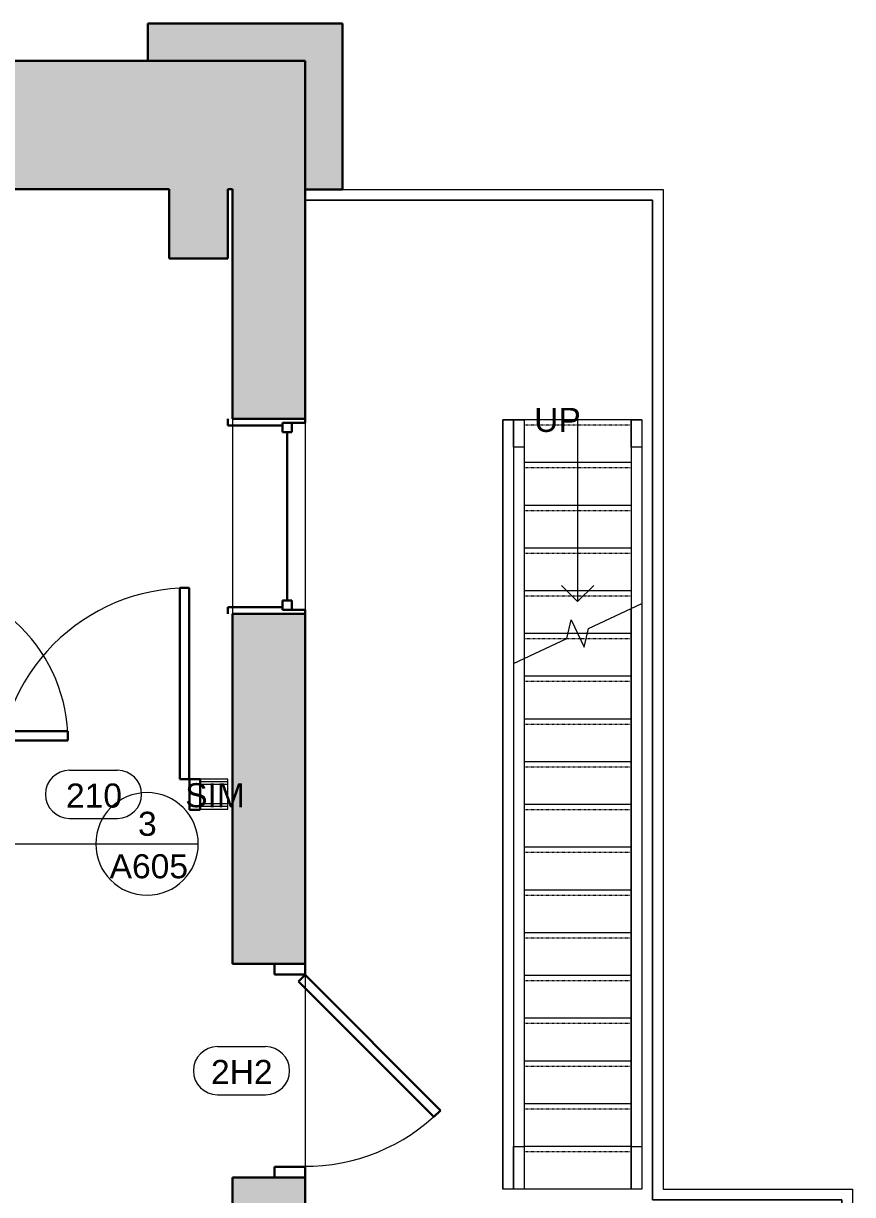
# Model space of a CAD drawing. Header units: inches. Extents: x -1176 to 1507, y -2587 to 978.
# Drawn here: x -628.3 to -473.1, y 601.7 to 820.9 of the extents above; entities that cross this region are included whole.
import ezdxf

# ---------------------------------------------------------------- set-up
doc = ezdxf.new("R2010")
doc.units = ezdxf.units.IN
doc.header["$MEASUREMENT"] = 0
doc.linetypes.add('Overhead 1_16_', pattern=[0.101562, 0.0625, -0.039062])
for name, color, linetype, lineweight in [('A-ANNO-SYMB', 150, 'Continuous', 9), ('A-DOOR', 31, 'Continuous', 18), ('A-DOOR-FRAM', 31, 'Continuous', 30), ('A-DOOR-IDEN', 31, 'Continuous', 9), ('A-FLOR', 192, 'Continuous', 18), ('A-FLOR-HRAL', 11, 'Continuous', 18), ('A-GLAZ', 151, 'Continuous', 18), ('A-WALL', 113, 'Continuous', 18), ('A-WALL-PATT', 111, 'Continuous', 18), ('I-WALL', 2, 'Continuous', 18), ('S-STRS', 31, 'Continuous', 18), ('S-STRS-ANNO', 31, 'Continuous', 9), ('S-STRS-IDEN', 31, 'Continuous', 9), ('S-STRS-MBND', 31, 'Continuous', 18)]:
    doc.layers.add(name, color=color, linetype=linetype, lineweight=lineweight)
doc.styles.add('Swis721 Lt BT', font='swissl.ttf', dxfattribs={"height": 4.5})

# ---------------------------------------------------------------- blocks, each defined once
blk = doc.blocks.new('Double Hung - side windows 3_ 1_2_-6853306-2nd Floor Construction')
at = {"layer": 'A-GLAZ', "color": 8, "lineweight": 30}
for p, q in [((-17, 7.25), (-18.25, 7.25)), ((-17, 7.25), (-17, -3)), ((17, 7.25), (18.25, 7.25)), ((17, -3), (17, 7.25)), ((-17.5, -3), (-15.75, -3)), ((-17.5, -4.75), (-17.5, -3)), ((-17.5, -3), (-17, -3)), ((-17.5, -3), (-17.5, -7.25)), ((-15.75, -4.75), (-15.75, -3)), ((-15.75, -3.875), (15.75, -3.875)), ((15.75, -4.75), (15.75, -3)), ((17.5, -3), (15.75, -3)), ((17, -3), (17.5, -3)), ((17.5, -4.75), (17.5, -3)), ((17.5, -3), (17.5, -7.25)), ((-17.5, -4.75), (-15.75, -4.75)), ((17.5, -4.75), (15.75, -4.75)), ((-18.25, -7.25), (-17.5, -7.25)), ((18.25, -7.25), (17.5, -7.25))]:
    blk.add_line(p, q, dxfattribs=at)
blk = doc.blocks.new('Single Flush - D2 3_ X 8_-8252903-2nd Floor Construction')
at = {"layer": 'A-DOOR', "color": 8, "lineweight": 30}
for p, q in [((-8.65, -31.34), (16.67, -6.01)), ((16.67, -6.01), (17.91, -7.25)), ((17.91, -7.25), (-7.42, -32.57)), ((-7.42, -32.57), (-8.65, -31.34))]:
    blk.add_line(p, q, dxfattribs=at)
at = {"layer": 'A-DOOR', "lineweight": 9}
blk.add_arc((17.91, -7.25), 35.81, 179.5, 225, dxfattribs=at)
at = {"layer": 'A-DOOR-FRAM', "color": 8}
for p, q in [((-20, -1.5), (-20, -7.25)), ((-20, -1.5), (-18, -1.5)), ((-18, -1.5), (-18, -7.25)), ((18, -1.5), (18, -7.25)), ((18, -1.5), (20, -1.5)), ((20, -1.5), (20, -7.25)), ((-20, -7.25), (-18, -7.25)), ((18, -7.25), (20, -7.25))]:
    blk.add_line(p, q, dxfattribs=at)
blk = doc.blocks.new('Single Flush - D1 3_ X 8_-8249534-2nd Floor Construction')
at = {"layer": 'A-DOOR', "lineweight": 30}
for p, q in [((16.15625, 38.625), (16.15625, 2.8125)), ((17.90625, 38.625), (16.15625, 38.625)), ((17.90625, 2.8125), (17.90625, 38.625)), ((16.15625, 2.8125), (17.90625, 2.8125))]:
    blk.add_line(p, q, dxfattribs=at)
at = {"layer": 'A-DOOR', "lineweight": 9}
blk.add_arc((17.90625, 2.8125), 35.8125, 90, 180.5, dxfattribs=at)
at = {"layer": 'A-DOOR-FRAM'}
for p, q in [((-20, -2.9375), (-20, 2.8125)), ((-20, 2.8125), (-18, 2.8125)), ((-18, -2.9375), (-18, 2.8125)), ((18.000004, -2.9375), (18.000004, 2.8125)), ((18.000004, 2.8125), (20.000004, 2.8125)), ((20.000004, -2.9375), (20.000004, 2.8125)), ((-20, -2.9375), (-18, -2.9375)), ((18.000004, -2.9375), (20.000004, -2.9375))]:
    blk.add_line(p, q, dxfattribs=at)
blk = doc.blocks.new('Single Flush - D2 2_6_ X 8_-8252949-2nd Floor Construction')
at = {"layer": 'A-DOOR', "lineweight": 30}
for p, q in [((13.15625, 32.625), (13.15625, 2.8125)), ((14.90625, 32.625), (13.15625, 32.625)), ((14.90625, 2.8125), (14.90625, 32.625)), ((13.15625, 2.8125), (14.90625, 2.8125))]:
    blk.add_line(p, q, dxfattribs=at)
at = {"layer": 'A-DOOR', "lineweight": 9}
blk.add_arc((14.90625, 2.8125), 29.8125, 90, 180.5, dxfattribs=at)
at = {"layer": 'A-DOOR-FRAM'}
for p, q in [((-17, -2.9375), (-17, 2.8125)), ((-17, 2.8125), (-15, 2.8125)), ((-15, -2.9375), (-15, 2.8125)), ((15.000004, -2.9375), (15.000004, 2.8125)), ((15.000004, 2.8125), (17.000004, 2.8125)), ((17.000004, -2.9375), (17.000004, 2.8125)), ((-17, -2.9375), (-15, -2.9375)), ((15.000004, -2.9375), (17.000004, -2.9375))]:
    blk.add_line(p, q, dxfattribs=at)
blk = doc.blocks.new('Top Rail Type - Top Rail_Internal_-7032755-2nd Floor Construction')
at = {"layer": 'A-FLOR-HRAL', "lineweight": 9}
for p, q in [((-536.57, 746.68), (-534.57, 746.68)), ((-536.57, 741.59), (-536.57, 746.68)), ((-534.57, 746.68), (-534.57, 741.59)), ((-534.57, 741.59), (-536.57, 741.59))]:
    blk.add_line(p, q, dxfattribs=at)
blk = doc.blocks.new('Top Rail Type - Top Rail_Internal_-V22-2nd Floor Construction')
at = {"layer": 'A-FLOR-HRAL', "lineweight": 9}
for p, q in [((-534.57, 746.68), (-536.57, 746.68)), ((-536.57, 746.68), (-536.57, 701.09)), ((-534.57, 746.68), (-534.57, 702.02)), ((-536.57, 701.09), (-534.57, 702.02))]:
    blk.add_line(p, q, dxfattribs=at)
blk = doc.blocks.new('Top Rail Type - Top Rail_Internal_-7032767-2nd Floor Construction')
at = {"layer": 'A-FLOR-HRAL', "lineweight": 9}
for p, q in [((-514.57, 746.68), (-512.57, 746.68)), ((-514.57, 741.59), (-514.57, 746.68)), ((-512.57, 746.68), (-512.57, 741.59)), ((-512.57, 741.59), (-514.57, 741.59))]:
    blk.add_line(p, q, dxfattribs=at)
blk = doc.blocks.new('Top Rail Type - Top Rail_Internal_-V23-2nd Floor Construction')
at = {"layer": 'A-FLOR-HRAL', "lineweight": 9}
for p, q in [((-512.57, 746.68), (-514.57, 746.68)), ((-514.57, 746.68), (-514.57, 711.35)), ((-512.57, 746.68), (-512.57, 712.28)), ((-514.57, 711.35), (-512.57, 712.28))]:
    blk.add_line(p, q, dxfattribs=at)
blk = doc.blocks.new('Top Rail Type - Top Rail_Internal_-7032804-2nd Floor Construction')
at = {"layer": 'A-FLOR-HRAL', "lineweight": 9}
for p, q in [((-534.57, 702.02), (-534.57, 610.68)), ((-536.57, 610.68), (-534.57, 610.68)), ((-536.57, 602.68), (-536.57, 610.68)), ((-534.57, 610.68), (-534.57, 602.68)), ((-534.57, 602.68), (-536.57, 602.68))]:
    blk.add_line(p, q, dxfattribs=at)
blk = doc.blocks.new('Top Rail Type - Top Rail_Internal_-V24-2nd Floor Construction')
at = {"layer": 'A-FLOR-HRAL', "lineweight": 9}
for p, q in [((-534.57, 702.02), (-534.57, 610.68)), ((-536.57, 610.68), (-536.57, 602.68)), ((-534.57, 610.68), (-534.57, 602.68)), ((-534.57, 602.68), (-536.57, 602.68))]:
    blk.add_line(p, q, dxfattribs=at)
blk = doc.blocks.new('Top Rail Type - Top Rail_Internal_-7032816-2nd Floor Construction')
at = {"layer": 'A-FLOR-HRAL', "lineweight": 9}
for p, q in [((-514.57, 610.68), (-514.57, 711.35)), ((-512.57, 649.96), (-512.57, 610.68)), ((-514.57, 610.68), (-512.57, 610.68)), ((-514.57, 602.68), (-514.57, 610.68)), ((-512.57, 610.68), (-512.57, 602.68)), ((-512.57, 602.68), (-514.57, 602.68))]:
    blk.add_line(p, q, dxfattribs=at)
blk = doc.blocks.new('Top Rail Type - Top Rail_Internal_-V25-2nd Floor Construction')
at = {"layer": 'A-FLOR-HRAL', "lineweight": 9}
for p, q in [((-514.57, 711.35), (-514.57, 610.68)), ((-512.57, 649.96), (-512.57, 610.68)), ((-514.57, 610.68), (-514.57, 602.68)), ((-512.57, 610.68), (-512.57, 602.68)), ((-512.57, 602.68), (-514.57, 602.68))]:
    blk.add_line(p, q, dxfattribs=at)
blk = doc.blocks.new('Top Rail Type - Top Rail_Internal_-7087700-2nd Floor Construction')
at = {"layer": 'A-FLOR-HRAL', "lineweight": 9}
for p, q in [((-568.57, 789.81), (-508.57, 789.81)), ((-508.57, 789.81), (-508.57, 602.68)), ((-510.57, 787.81), (-575.57, 787.81)), ((-510.57, 600.68), (-510.57, 787.81)), ((-475.09, 600.68), (-510.57, 600.68)), ((-508.57, 602.68), (-473.09, 602.68)), ((-475.09, 563.68), (-475.09, 600.68)), ((-473.09, 602.68), (-473.09, 563.68))]:
    blk.add_line(p, q, dxfattribs=at)
blk = doc.blocks.new('Top Rail Type - Top Rail_Internal_-V33-2nd Floor Construction')
at = {"layer": 'A-FLOR-HRAL', "lineweight": 9}
for p, q in [((-568.57, 789.81), (-508.57, 789.81)), ((-508.57, 789.81), (-508.57, 602.68)), ((-575.57, 787.81), (-510.57, 787.81)), ((-510.57, 787.81), (-510.57, 600.68)), ((-510.57, 600.68), (-475.09, 600.68)), ((-508.57, 602.68), (-473.09, 602.68)), ((-475.09, 600.68), (-475.09, 563.68)), ((-473.09, 602.68), (-473.09, 563.68))]:
    blk.add_line(p, q, dxfattribs=at)
blk = doc.blocks.new('Top Rail Type - Top Rail_Internal_-7087721-2nd Floor Construction')
at = {"layer": 'A-FLOR-HRAL', "lineweight": 9}
for p, q in [((-538.57, 746.68), (-536.57, 746.68)), ((-538.57, 602.68), (-538.57, 746.68)), ((-536.57, 701.09), (-536.57, 602.68)), ((-536.57, 602.68), (-538.57, 602.68))]:
    blk.add_line(p, q, dxfattribs=at)
blk = doc.blocks.new('Top Rail Type - Top Rail_Internal_-V34-2nd Floor Construction')
at = {"layer": 'A-FLOR-HRAL', "lineweight": 9}
for p, q in [((-536.57, 746.68), (-538.57, 746.68)), ((-538.57, 746.68), (-538.57, 602.68)), ((-536.57, 701.09), (-536.57, 602.68)), ((-536.57, 602.68), (-538.57, 602.68))]:
    blk.add_line(p, q, dxfattribs=at)
blk = doc.blocks.new('Door Tag - Door Tag-41184-2nd Floor Construction')
at = {"layer": 'A-DOOR-IDEN'}
for p, q in [((-0.09375, 0.09375), (0.09375, 0.09375)), ((-0.09375, -0.09375), (0.09375, -0.09375))]:
    blk.add_line(p, q, dxfattribs=at)
for centre, start, end in [((-0.09375, 0), 90, 270), ((0.09375, 0), 270, 90)]:
    blk.add_arc(centre, 0.09375, start, end, dxfattribs=at)
blk = doc.blocks.new('Floor Plan - Callout Head-3511279-2nd Floor Construction')
at = {"layer": 'A-ANNO-SYMB'}
blk.add_line((-0.2, 0), (0.2, 0), dxfattribs=at)
for start, end in [(360, 180), (180, 360)]:
    blk.add_arc((0, 0), 0.2, start, end, dxfattribs=at)

msp = doc.modelspace()

# ---------------------------------------------------------------- hatches: boundary and pattern name
at = {"layer": 'A-WALL-PATT', "lineweight": 9}
for points in [[(-568.57, 813.87), (-568.57, 820.87), (-605.07, 820.87), (-605.07, 813.87), (-575.57, 813.87)], [(-575.57, 789.81), (-568.57, 789.81), (-568.57, 813.87), (-575.57, 813.87)], [(-601.07, 776.87), (-590.07, 776.87), (-590.07, 789.87), (-601.07, 789.87)]]:
    msp.add_hatch(color=7, dxfattribs=at).paths.add_polyline_path(points, flags=0)
h = msp.add_hatch(color=7, dxfattribs=at)
h.paths.add_polyline_path([(-707.32, 789.87), (-707.32, 813.87), (-732.06, 813.87), (-732.06, 789.87)], flags=0)
h.paths.add_polyline_path([(-575.57, 789.87), (-575.57, 813.87), (-669.82, 813.87), (-669.82, 789.87), (-589.2, 789.87)], flags=0)
h = msp.add_hatch(color=7, dxfattribs=at)
h.paths.add_polyline_path([(-575.57, 563.68), (-575.57, 604.87), (-589.2, 604.87), (-589.2, 563.68)], flags=0)
h.paths.add_polyline_path([(-575.57, 644.87), (-575.57, 710.37), (-589.2, 710.37), (-589.2, 644.87)], flags=0)
h.paths.add_polyline_path([(-575.57, 746.87), (-575.57, 789.87), (-589.2, 789.87), (-589.2, 746.87)], flags=0)

# ---------------------------------------------------------------- linework, layer by layer
at = {"layer": 'A-ANNO-SYMB'}
msp.add_line((-643.6, 667.31), (-614.8, 667.31), dxfattribs=at)
at = {"layer": 'A-FLOR'}
for p, q in [((-512.57, 712.28), (-512.57, 649.96)), ((-575.57, 644.87), (-575.57, 604.87)), ((-514.57, 602.68), (-534.57, 602.68))]:
    msp.add_line(p, q, dxfattribs=at)
at = {"layer": 'A-WALL', "color": 8, "lineweight": 30}
for p, q in [((-568.57, 820.87), (-605.07, 820.87)), ((-605.07, 820.87), (-605.07, 813.87)), ((-568.57, 789.81), (-568.57, 820.87)), ((-669.82, 813.87), (-575.57, 813.87)), ((-575.57, 813.87), (-575.57, 746.87)), ((-669.82, 789.87), (-601.07, 789.87)), ((-601.07, 789.87), (-601.07, 776.87)), ((-590.07, 789.87), (-589.2, 789.87)), ((-590.07, 776.87), (-590.07, 789.87)), ((-589.2, 789.87), (-589.2, 746.87)), ((-575.57, 789.81), (-568.57, 789.81)), ((-601.07, 776.87), (-590.07, 776.87)), ((-589.2, 746.87), (-575.57, 746.87)), ((-575.57, 710.37), (-589.2, 710.37)), ((-589.2, 710.37), (-589.2, 644.87)), ((-575.57, 644.87), (-575.57, 710.37)), ((-589.2, 644.87), (-575.57, 644.87)), ((-575.57, 604.87), (-589.2, 604.87)), ((-589.2, 604.87), (-589.2, 563.68)), ((-575.57, 593.68), (-575.57, 604.87))]:
    msp.add_line(p, q, dxfattribs=at)
at = {"layer": 'A-WALL', "lineweight": 9}
for p, q in [((-589.2, 746.87), (-589.2, 710.37)), ((-575.57, 746.87), (-575.57, 710.37))]:
    msp.add_line(p, q, dxfattribs=at)
at = {"layer": 'A-WALL'}
for p, q in [((-590.07, 678.91), (-595.22, 678.91)), ((-590.07, 678.41), (-595.22, 678.41)), ((-590.07, 674.79), (-595.22, 674.79)), ((-590.07, 674.29), (-595.22, 674.29))]:
    msp.add_line(p, q, dxfattribs=at)
at = {"layer": 'I-WALL'}
for p, q in [((-590.07, 679.41), (-595.22, 679.41)), ((-595.22, 679.41), (-595.22, 673.79)), ((-590.07, 673.79), (-590.07, 679.41)), ((-595.22, 673.79), (-590.07, 673.79))]:
    msp.add_line(p, q, dxfattribs=at)
at = {"layer": 'S-STRS', "lineweight": 9}
for p, q in [((-514.57, 746.68), (-534.57, 746.68)), ((-514.57, 738.68), (-534.57, 738.68)), ((-514.57, 730.68), (-534.57, 730.68)), ((-514.57, 722.68), (-534.57, 722.68)), ((-514.57, 714.68), (-534.57, 714.68)), ((-526.38, 706.68), (-534.57, 706.68)), ((-524.57, 706.68), (-526.38, 706.68)), ((-522.76, 706.68), (-524.57, 706.68)), ((-514.57, 706.68), (-522.76, 706.68)), ((-514.57, 698.68), (-534.57, 698.68)), ((-514.57, 690.68), (-534.57, 690.68)), ((-514.57, 682.68), (-534.57, 682.68)), ((-514.57, 674.68), (-534.57, 674.68)), ((-514.57, 666.68), (-534.57, 666.68)), ((-514.57, 658.68), (-534.57, 658.68)), ((-514.57, 650.68), (-534.57, 650.68)), ((-514.57, 642.68), (-534.57, 642.68)), ((-514.57, 634.68), (-534.57, 634.68)), ((-514.57, 626.68), (-534.57, 626.68)), ((-514.57, 618.68), (-534.57, 618.68)), ((-514.57, 610.68), (-534.57, 610.68)), ((-514.57, 602.68), (-534.57, 602.68))]:
    msp.add_line(p, q, dxfattribs=at)
at = {"layer": 'S-STRS', "linetype": 'Overhead 1_16_', "lineweight": 9}
for p, q in [((-514.57, 745.68), (-534.57, 745.68)), ((-514.57, 737.68), (-534.57, 737.68)), ((-514.57, 729.68), (-534.57, 729.68)), ((-514.57, 721.68), (-534.57, 721.68)), ((-514.57, 713.68), (-534.57, 713.68)), ((-526.72, 705.68), (-534.57, 705.68)), ((-524.1, 705.68), (-526.72, 705.68)), ((-523.01, 705.68), (-524.1, 705.68)), ((-514.57, 705.68), (-523.01, 705.68)), ((-514.57, 697.68), (-534.57, 697.68)), ((-514.57, 689.68), (-534.57, 689.68)), ((-514.57, 681.68), (-534.57, 681.68)), ((-514.57, 673.68), (-534.57, 673.68)), ((-514.57, 665.68), (-534.57, 665.68)), ((-514.57, 657.68), (-534.57, 657.68)), ((-514.57, 649.68), (-534.57, 649.68)), ((-514.57, 641.68), (-534.57, 641.68)), ((-514.57, 633.68), (-534.57, 633.68)), ((-514.57, 625.68), (-534.57, 625.68)), ((-514.57, 617.68), (-534.57, 617.68)), ((-514.57, 609.68), (-534.57, 609.68))]:
    msp.add_line(p, q, dxfattribs=at)
at = {"layer": 'S-STRS-ANNO'}
for p, q in [((-524.57, 746.68), (-524.57, 738.68)), ((-524.57, 738.68), (-524.57, 730.68)), ((-524.57, 730.68), (-524.57, 722.68)), ((-524.57, 722.68), (-524.57, 714.68)), ((-524.57, 712.68), (-527.57, 715.68)), ((-524.57, 712.68), (-521.57, 715.68)), ((-524.57, 714.68), (-524.57, 712.68))]:
    msp.add_line(p, q, dxfattribs=at)
at = {"layer": 'S-STRS-MBND', "lineweight": 9}
for p, q in [((-522.53, 707.63), (-512.57, 712.28)), ((-526.61, 705.73), (-525.76, 709.23)), ((-525.76, 709.23), (-523.38, 704.13)), ((-523.38, 704.13), (-522.53, 707.63)), ((-536.57, 701.09), (-526.61, 705.73))]:
    msp.add_line(p, q, dxfattribs=at)

# ---------------------------------------------------------------- block references
at = {"layer": 'A-ANNO-SYMB', "xscale": 47.99999999999997, "yscale": 47.99999999999997, "zscale": 47.99999999999997}
msp.add_blockref('Floor Plan - Callout Head-3511279-2nd Floor Construction', (-605.2, 667.31), dxfattribs=at)
at = {"layer": 'A-DOOR'}
for name, p, rotation in [('Single Flush - D2 2_6_ X 8_-8252949-2nd Floor Construction', (-652.63, 701.6), 269.9999999999999), ('Single Flush - D2 3_ X 8_-8252903-2nd Floor Construction', (-582.82, 624.87), 89.99999999999991)]:
    msp.add_blockref(name, p, dxfattribs=dict(at, rotation=rotation))
msp.add_blockref('Single Flush - D1 3_ X 8_-8249534-2nd Floor Construction', (-615.22, 676.6), dxfattribs=at)
at = {"layer": 'A-DOOR-IDEN', "xscale": 47.99999999999997, "yscale": 47.99999999999997, "zscale": 47.99999999999997}
for p in [(-615.22, 676.6), (-587.51, 624.87)]:
    msp.add_blockref('Door Tag - Door Tag-41184-2nd Floor Construction', p, dxfattribs=at)
at = {"layer": 'A-FLOR-HRAL', "lineweight": 9}
for name in ['Top Rail Type - Top Rail_Internal_-7087700-2nd Floor Construction', 'Top Rail Type - Top Rail_Internal_-V33-2nd Floor Construction', 'Top Rail Type - Top Rail_Internal_-7087721-2nd Floor Construction', 'Top Rail Type - Top Rail_Internal_-V34-2nd Floor Construction', 'Top Rail Type - Top Rail_Internal_-7032755-2nd Floor Construction', 'Top Rail Type - Top Rail_Internal_-V22-2nd Floor Construction', 'Top Rail Type - Top Rail_Internal_-7032767-2nd Floor Construction', 'Top Rail Type - Top Rail_Internal_-V23-2nd Floor Construction', 'Top Rail Type - Top Rail_Internal_-7032816-2nd Floor Construction', 'Top Rail Type - Top Rail_Internal_-V25-2nd Floor Construction', 'Top Rail Type - Top Rail_Internal_-7032804-2nd Floor Construction', 'Top Rail Type - Top Rail_Internal_-V24-2nd Floor Construction']:
    msp.add_blockref(name, (0, 0), dxfattribs=at)
at = {"layer": 'A-GLAZ', "rotation": 89.99999999999991}
msp.add_blockref('Double Hung - side windows 3_ 1_2_-6853306-2nd Floor Construction', (-582.82, 728.62), dxfattribs=at)

# ---------------------------------------------------------------- texts
at = {"layer": 'A-ANNO-SYMB', "char_height": 4.5, "attachment_point": 1, "style": 'Swis721 Lt BT'}
for s, insert, width in [('SIM', (-598.05, 678.68), 12.8775), ('3', (-606.88, 673.33), 4.0905), ('A605', (-612.2, 665.38), 16.968)]:
    msp.add_mtext(s, dxfattribs=dict(at, insert=insert, width=width))
at = {"layer": 'A-DOOR-IDEN', "char_height": 4.5, "attachment_point": 1, "style": 'Swis721 Lt BT'}
for s, insert, width in [('210', (-620.37, 678.61), 12.2715), ('2H2', (-593.22, 626.88), 13.635)]:
    msp.add_mtext(s, dxfattribs=dict(at, insert=insert, width=width))
at = {"layer": 'S-STRS-IDEN', "insert": (-532.71, 748.92), "char_height": 4.5, "width": 9.7692, "attachment_point": 1, "line_spacing_factor": 1.005062, "style": 'Swis721 Lt BT'}
msp.add_mtext('UP', dxfattribs=at)

doc.saveas('drawing.dxf')
